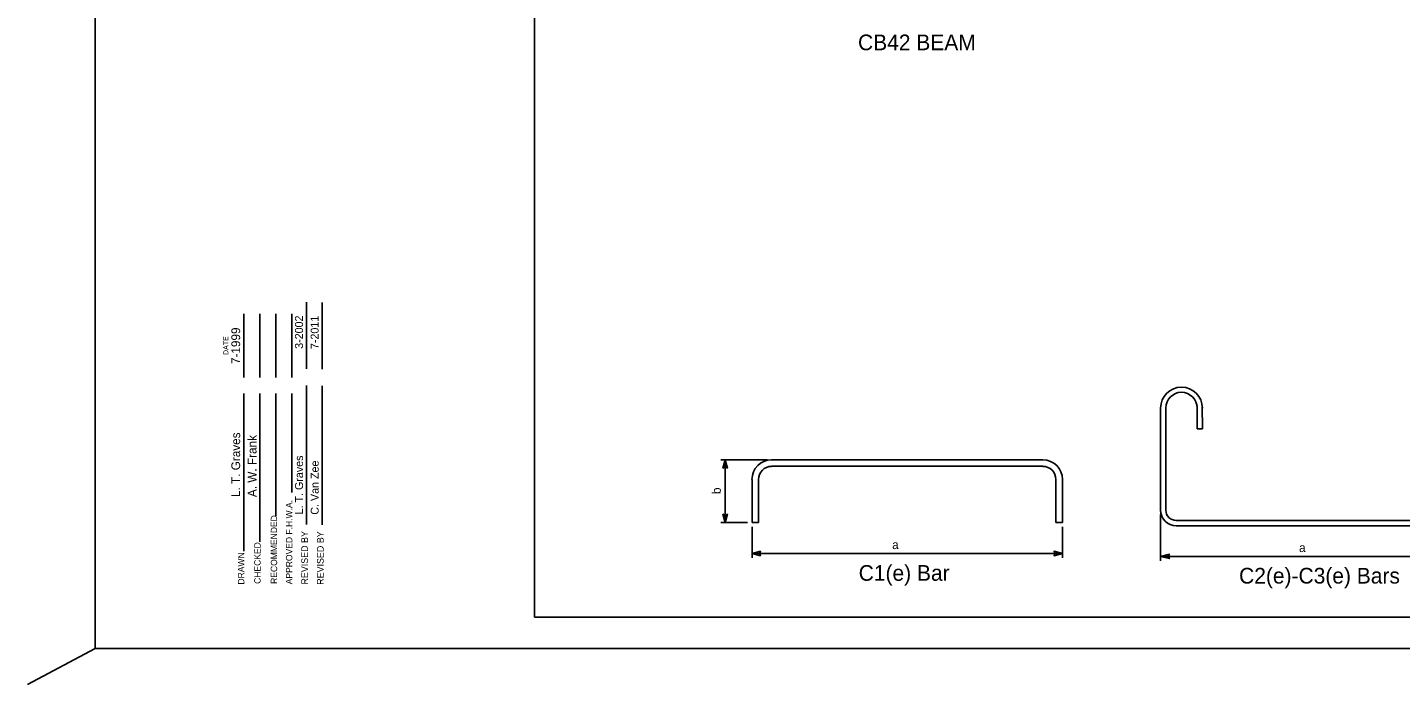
# Model space of a CAD drawing. Extents: x 998.9 to 1036.6, y 999.4 to 1022.7.
# Drawn here: x 998.92 to 1020.8, y 999.42 to 1009.89 of the extents above; entities that cross this region are included whole.
import ezdxf

# ---------------------------------------------------------------- set-up
doc = ezdxf.new("R2010")
doc.units = 0
for name, color, linetype in [('03-Dimensions', 7, 'Continuous'), ('10-Sheet Border', 7, 'Continuous'), ('Level 14', 7, 'Continuous'), ('Level 3', 7, 'Continuous'), ('Level 31', 7, 'Continuous'), ('Level 41', 7, 'Continuous'), ('Level 42', 7, 'Continuous'), ('S_PL_Dimens_PR', 7, 'Continuous')]:
    doc.layers.add(name, color=color, linetype=linetype)

# ---------------------------------------------------------------- blocks, each defined once
blk = doc.blocks.new('ARHEAD')
at = {"layer": '03-Dimensions'}
blk.add_lwpolyline([(0, 0), (-0.133, 0.033), (-0.117, 0), (-0.133, -0.033)], close=True, dxfattribs=at)

msp = doc.modelspace()

# ---------------------------------------------------------------- linework, layer by layer
at = {"layer": '03-Dimensions'}
for p, q in [((1003.366, 1004.456), (1003.366, 1005.518)), ((1003.616, 1004.451), (1003.616, 1005.514)), ((1002.368, 1004.316), (1002.368, 1005.332)), ((1002.622, 1004.316), (1002.622, 1005.332)), ((1002.876, 1004.316), (1002.876, 1005.332)), ((1003.13, 1004.316), (1003.13, 1005.332)), ((1003.366, 1001.973), (1003.366, 1004.19)), ((1003.616, 1001.969), (1003.616, 1004.186)), ((1002.368, 1001.552), (1002.368, 1004.062)), ((1002.622, 1001.699), (1002.622, 1004.062)), ((1002.876, 1002.115), (1002.876, 1004.062)), ((1003.13, 1002.487), (1003.13, 1004.062))]:
    msp.add_line(p, q, dxfattribs=at)
at = {"layer": '10-Sheet Border'}
for p in [(1007, 1021.5), (1035.5, 1000.5)]:
    msp.add_line(p, (1007, 1000.5), dxfattribs=at)
at = {"layer": 'Level 14'}
for p, q in [((1000, 1000), (1000, 1022)), ((1000, 1000), (998.919, 999.425)), ((1036, 1000), (1000, 1000))]:
    msp.add_line(p, q, dxfattribs=at)
at = {"layer": 'Level 3'}
for p, q in [((1010.708, 1003.006), (1009.968, 1003.006)), ((1010.038, 1002.006), (1010.038, 1003.006)), ((1010.396, 1002.006), (1009.968, 1002.006)), ((1016.977, 1002.136), (1016.977, 1001.396)), ((1010.466, 1001.936), (1010.466, 1001.443)), ((1015.413, 1001.936), (1015.413, 1001.443)), ((1010.466, 1001.513), (1015.413, 1001.513)), ((1016.977, 1001.466), (1021.881, 1001.466))]:
    msp.add_line(p, q, dxfattribs=at)
at = {"layer": 'Level 41'}
for p, q in [((1016.977, 1003.831), (1016.977, 1002.206)), ((1016.977, 1002.206), (1016.977, 1003.831)), ((1017.06, 1002.206), (1017.06, 1003.831)), ((1017.06, 1003.831), (1017.06, 1002.206)), ((1017.558, 1003.864), (1017.56, 1003.497)), ((1017.56, 1003.497), (1017.558, 1003.864)), ((1017.643, 1003.498), (1017.641, 1003.865)), ((1017.641, 1003.865), (1017.643, 1003.498)), ((1017.56, 1003.497), (1017.643, 1003.498)), ((1017.643, 1003.498), (1017.56, 1003.497)), ((1010.778, 1003.006), (1015.101, 1003.006)), ((1015.101, 1002.902), (1010.778, 1002.902)), ((1010.466, 1002.006), (1010.466, 1002.693)), ((1010.57, 1002.693), (1010.57, 1002.006)), ((1015.309, 1002.006), (1015.309, 1002.693)), ((1015.413, 1002.693), (1015.413, 1002.006)), ((1010.57, 1002.006), (1010.466, 1002.006)), ((1015.413, 1002.006), (1015.309, 1002.006)), ((1017.227, 1002.04), (1021.631, 1002.04)), ((1021.631, 1001.956), (1017.227, 1001.956))]:
    msp.add_line(p, q, dxfattribs=at)
for centre, radius, start, end in [((1017.31, 1003.831), 0.333, 0, 180), ((1017.31, 1003.831), 0.333, 0, 180), ((1017.31, 1003.831), 0.25, 0, 180), ((1017.31, 1003.831), 0.25, 0, 180), ((1010.778, 1002.693), 0.313, 90, 180), ((1010.778, 1002.693), 0.208, 90, 180), ((1015.101, 1002.693), 0.313, 0, 90), ((1015.101, 1002.693), 0.208, 0, 90), ((1017.227, 1002.206), 0.25, 180, 270), ((1017.227, 1002.206), 0.25, 180, 270), ((1017.227, 1002.206), 0.167, 180, 270), ((1017.227, 1002.206), 0.167, 180, 270)]:
    msp.add_arc(centre, radius, start, end, dxfattribs=at)
at = {"layer": 'S_PL_Dimens_PR'}
msp.add_lwpolyline([(1016.977, 1001.466), (1017.117, 1001.501), (1017.099, 1001.466), (1017.117, 1001.431)], close=True, dxfattribs=at)

# ---------------------------------------------------------------- block references
at = {"layer": 'Level 3', "xscale": 0.995260663507109, "yscale": 1.0810810810810811}
for p, rotation in [((1010.038, 1003.006), 90), ((1010.038, 1002.006), -90), ((1010.466, 1001.513), 180)]:
    msp.add_blockref('ARHEAD', p, dxfattribs=dict(at, rotation=rotation))
msp.add_blockref('ARHEAD', (1015.413, 1001.513), dxfattribs=at)

# ---------------------------------------------------------------- texts
at = {"layer": '03-Dimensions'}
for s, height, p in [('3-2002', 0.1275, (1003.31, 1004.774)), ('7-2011', 0.1275, (1003.56, 1004.77)), ('7-1999', 0.14, (1002.308, 1004.531)), ('DATE', 0.0813, (1002.121, 1004.676)), ('L. T. Graves', 0.14, (1002.308, 1002.412)), ('A. W. Frank', 0.14, (1002.569, 1002.412)), ('L. T. Graves', 0.1275, (1003.31, 1002.136)), ('C. Van Zee', 0.1275, (1003.56, 1002.131)), ('APPROVED F.H.W.A.', 0.1016, (1003.139, 1001.022)), ('RECOMMENDED', 0.1016, (1002.898, 1001.029)), ('REVISED BY', 0.1062, (1003.389, 1001.018)), ('REVISED BY', 0.1062, (1003.639, 1001.014)), ('CHECKED', 0.1016, (1002.634, 1001.029)), ('DRAWN', 0.1016, (1002.374, 1001.018))]:
    msp.add_text(s, height=height, rotation=90, dxfattribs=at).set_placement(p)
at = {"layer": 'Level 31'}
msp.add_text('b', height=0.14, rotation=90, dxfattribs=at).set_placement((1009.968, 1002.46))
for p in [(1012.7, 1001.583), (1019.184, 1001.536)]:
    msp.add_text('a', height=0.14, dxfattribs=at).set_placement(p)
at = {"layer": 'Level 42'}
for s, p in [('CB42 BEAM', (1012.155, 1009.532)), ('C1(e) Bar', (1012.166, 1001.078)), ('C2(e)-C3(e) Bars', (1018.228, 1001.034))]:
    msp.add_text(s, height=0.25, dxfattribs=at).set_placement(p)

doc.saveas('drawing.dxf')
